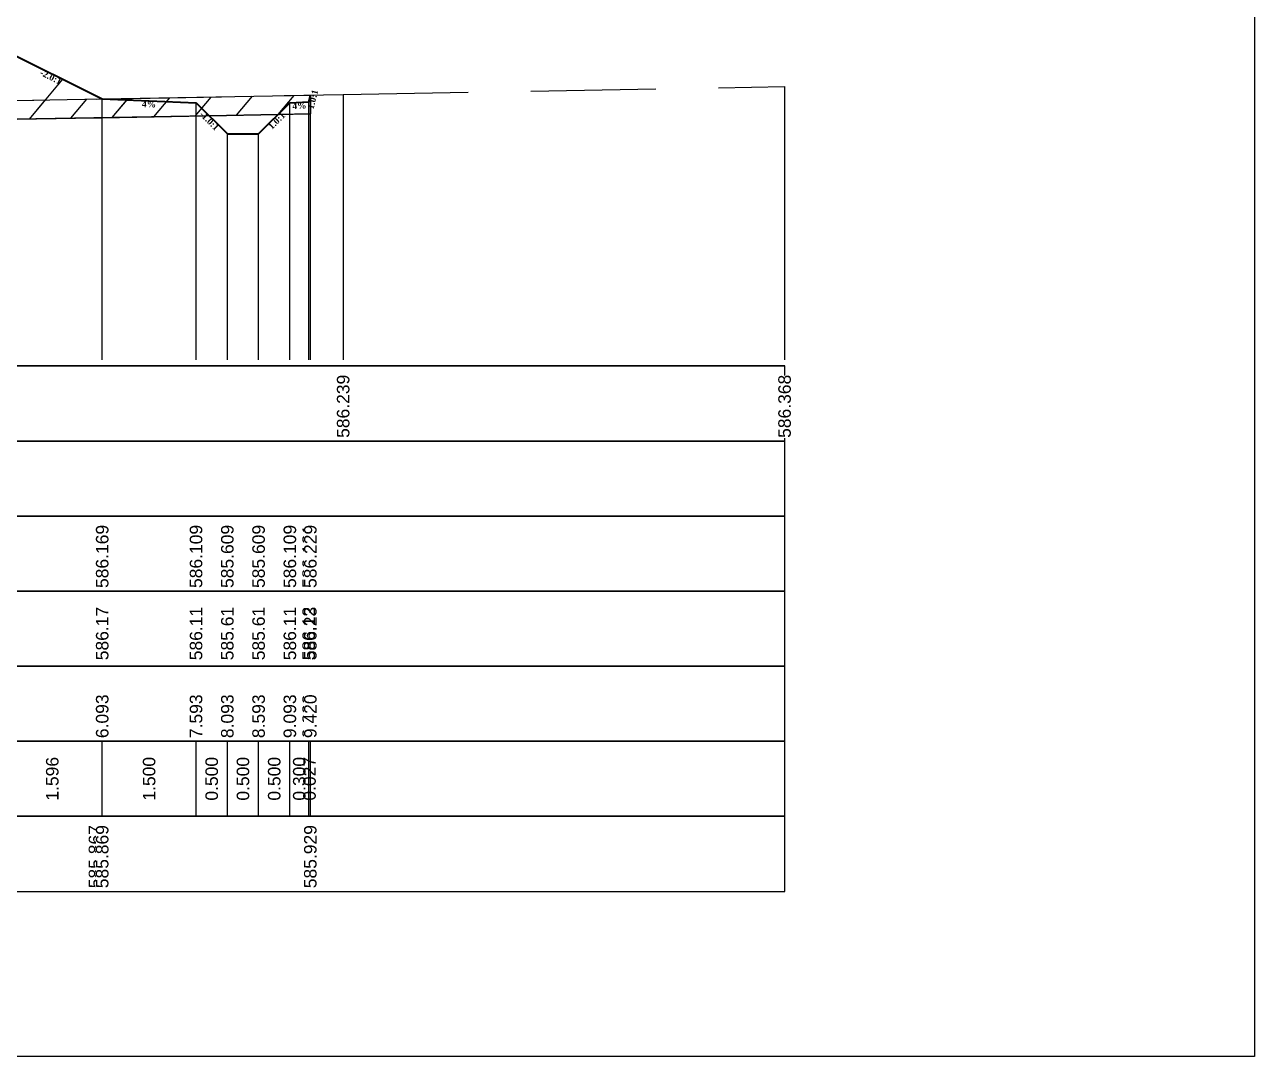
# Model space of a CAD drawing. Header units: millimetres. Extents: x 2762 to 3076, y 916 to 3305.
# Drawn here: x 2979.56 to 2999.21, y 1603.65 to 1620.14 of the extents above; entities that cross this region are included whole.
import ezdxf

# ---------------------------------------------------------------- set-up
doc = ezdxf.new("R2010")
doc.units = ezdxf.units.MM
doc.header["$LTSCALE"] = 2
doc.linetypes.add('CACHE', pattern=[9.525, 6.35, -3.175])
doc.linetypes.add('DASHED', pattern=[0.75, 0.5, -0.25])
doc.layers.add('C-ROAD-CORR', color=5, linetype='Continuous')
doc.layers.add('C-ROAD-SCTN', color=7, linetype='Continuous')
doc.styles.add('C3D_Etiquette', font='romans.shx')
doc.styles.add('C3D_Profil_Travers', font='romans.shx')

msp = doc.modelspace()

# ---------------------------------------------------------------- hatches: boundary and pattern name
at = {"linetype": 'Continuous', "lineweight": -3}
h = msp.add_hatch(dxfattribs=at)
h.set_pattern_fill('_U', color=3, angle=50, style=0, pattern_type=0)
h.set_pattern_definition([(50, (2983.608, 1618.704), (-0.766044, 0.64279), [])])
h.paths.add_polyline_path([(2983.608, 1618.704), (2983.797, 1618.893), (2984.097, 1618.905), (2984.124, 1619.013), (2984.124, 1618.713)])
h.paths.add_polyline_path([(2965.527, 1618.448), (2965.785, 1618.706), (2967.285, 1618.766), (2968.808, 1619.527), (2976.805, 1619.847), (2979.201, 1619.751), (2980.797, 1618.953), (2982.297, 1618.893), (2982.506, 1618.684), (2974.21, 1618.534)])
h.paths.add_polyline_path([(2963.981, 1618.433), (2963.981, 1618.733), (2963.985, 1618.718), (2964.285, 1618.706), (2964.552, 1618.439)])
h = msp.add_hatch(dxfattribs=at)
h.set_pattern_fill('_U', color=150, scale=0.5, angle=50, style=0, pattern_type=0)
h.set_pattern_definition([(50, (2983.60803, 1618.70395), (-0.383022, 0.321394), [])])
h.paths.add_polyline_path([(2983.608, 1618.704), (2983.797, 1618.893), (2984.097, 1618.905), (2984.124, 1619.013), (2984.124, 1618.713)])
h.paths.add_polyline_path([(2980.797, 1618.953), (2984.124, 1619.013), (2984.097, 1618.905), (2983.797, 1618.893), (2983.608, 1618.704), (2982.506, 1618.684), (2982.297, 1618.893)])
h.paths.add_polyline_path([(2965.527, 1618.448), (2965.785, 1618.706), (2967.285, 1618.766), (2974.21, 1618.834), (2980.797, 1618.953), (2982.297, 1618.893), (2982.506, 1618.684), (2974.21, 1618.534)])
h.paths.add_polyline_path([(2963.981, 1618.733), (2967.285, 1618.766), (2965.785, 1618.706), (2965.527, 1618.448), (2964.552, 1618.439), (2964.285, 1618.706), (2963.985, 1618.718)])
h.paths.add_polyline_path([(2963.981, 1618.433), (2963.981, 1618.733), (2963.985, 1618.718), (2964.285, 1618.706), (2964.552, 1618.439)])
h = msp.add_hatch(dxfattribs=at)
h.set_pattern_fill('_U', color=1, angle=50, style=0, pattern_type=0)
h.set_pattern_definition([(50, (2982.5065, 1618.6841), (-0.766044, 0.64279), [])])
h.paths.add_polyline_path([(2982.506, 1618.684), (2983.608, 1618.704), (2983.297, 1618.393), (2982.797, 1618.393)])
h.paths.add_polyline_path([(2964.552, 1618.439), (2965.527, 1618.448), (2965.285, 1618.206), (2964.785, 1618.206)])

# ---------------------------------------------------------------- linework, layer by layer
at = {"color": 253, "linetype": 'Continuous', "lineweight": -3}
for p, q in [((2979.201, 1619.751), (2980.797, 1618.953)), ((2980.797, 1618.953), (2984.124, 1619.013)), ((2984.097, 1618.905), (2984.124, 1619.013)), ((2984.124, 1619.013), (2984.097, 1618.905)), ((2984.097, 1618.905), (2984.124, 1619.013)), ((2984.124, 1619.013), (2984.124, 1618.713)), ((2984.124, 1619.013), (2984.124, 1618.713)), ((2974.21, 1618.834), (2980.797, 1618.953)), ((2982.297, 1618.893), (2980.797, 1618.953)), ((2980.797, 1618.953), (2982.297, 1618.893)), ((2980.797, 1618.953), (2982.297, 1618.893)), ((2982.506, 1618.684), (2982.297, 1618.893)), ((2982.297, 1618.893), (2982.506, 1618.684)), ((2982.297, 1618.893), (2982.506, 1618.684)), ((2983.608, 1618.704), (2983.797, 1618.893)), ((2983.797, 1618.893), (2983.608, 1618.704)), ((2983.608, 1618.704), (2983.797, 1618.893)), ((2983.797, 1618.893), (2984.097, 1618.905)), ((2984.097, 1618.905), (2983.797, 1618.893)), ((2983.797, 1618.893), (2984.097, 1618.905)), ((2982.506, 1618.684), (2974.21, 1618.534)), ((2982.506, 1618.684), (2974.21, 1618.534)), ((2983.608, 1618.704), (2982.506, 1618.684)), ((2982.506, 1618.684), (2983.608, 1618.704)), ((2982.797, 1618.393), (2982.506, 1618.684)), ((2983.608, 1618.704), (2983.297, 1618.393)), ((2984.124, 1618.713), (2983.608, 1618.704)), ((2984.124, 1618.713), (2983.608, 1618.704)), ((2983.297, 1618.393), (2982.797, 1618.393))]:
    msp.add_line(p, q, dxfattribs=at)
at = {"color": 105, "linetype": 'DASHED', "lineweight": -3, "ltscale": 2}
for p, q in [((2974.705, 1618.843), (2984.649, 1619.023)), ((2984.649, 1619.023), (2991.705, 1619.152))]:
    msp.add_line(p, q, dxfattribs=at)
at = {"color": 8, "linetype": 'CACHE', "lineweight": -3}
for p, q in [((2984.124, 1614.784), (2984.124, 1619.013)), ((2980.797, 1614.784), (2980.797, 1618.953)), ((2982.297, 1614.784), (2982.297, 1618.893)), ((2983.797, 1614.784), (2983.797, 1618.893)), ((2984.097, 1614.784), (2984.097, 1618.905)), ((2982.797, 1614.784), (2982.797, 1618.393)), ((2983.297, 1614.784), (2983.297, 1618.393))]:
    msp.add_line(p, q, dxfattribs=at)
at = {"color": 98, "linetype": 'CACHE', "lineweight": -3}
for p, q in [((2984.649, 1619.023), (2984.649, 1614.784)), ((2991.705, 1619.152), (2991.705, 1614.784))]:
    msp.add_line(p, q, dxfattribs=at)
at = {"color": 6, "linetype": 'Continuous', "lineweight": -3}
for p, q in [((2974.705, 1618.543), (2980.681, 1618.651)), ((2980.681, 1618.651), (2980.797, 1618.653)), ((2980.797, 1618.653), (2984.124, 1618.713))]:
    msp.add_line(p, q, dxfattribs=at)
at = {"color": 7, "linetype": 'Continuous', "lineweight": -3}
for p, q in [((2957.704, 1614.684), (2991.706, 1614.684)), ((2980.797, 1607.484), (2980.797, 1608.684)), ((2980.797, 1607.484), (2980.797, 1608.684)), ((2982.297, 1607.484), (2982.297, 1608.684)), ((2982.297, 1607.484), (2982.297, 1608.684)), ((2982.797, 1607.484), (2982.797, 1608.684)), ((2982.797, 1607.484), (2982.797, 1608.684)), ((2983.297, 1607.484), (2983.297, 1608.684)), ((2983.297, 1607.484), (2983.297, 1608.684)), ((2983.797, 1607.484), (2983.797, 1608.684)), ((2983.797, 1607.484), (2983.797, 1608.684)), ((2984.097, 1607.484), (2984.097, 1608.684)), ((2984.097, 1607.484), (2984.097, 1608.684)), ((2984.124, 1607.484), (2984.124, 1608.684))]:
    msp.add_line(p, q, dxfattribs=at)
for points in [[(2957.704, 1613.484), (2991.706, 1613.484), (2991.706, 1614.684), (2957.704, 1614.684)], [(2957.704, 1612.284), (2991.706, 1612.284), (2991.706, 1613.484), (2957.704, 1613.484)], [(2957.704, 1611.084), (2991.706, 1611.084), (2991.706, 1612.284), (2957.704, 1612.284)], [(2957.704, 1609.884), (2991.706, 1609.884), (2991.706, 1611.084), (2957.704, 1611.084)], [(2957.704, 1608.684), (2991.706, 1608.684), (2991.706, 1609.884), (2957.704, 1609.884)], [(2957.704, 1607.484), (2991.706, 1607.484), (2991.706, 1608.684), (2957.704, 1608.684)], [(2957.704, 1606.284), (2991.706, 1606.284), (2991.706, 1607.484), (2957.704, 1607.484)]]:
    msp.add_3dface(points, dxfattribs=at)
at = {"layer": 'C-ROAD-CORR', "color": 1, "linetype": 'Continuous', "lineweight": 40}
for p, q in [((2979.201, 1619.751), (2980.797, 1618.953)), ((2984.097, 1618.905), (2984.124, 1619.013)), ((2980.797, 1618.953), (2982.297, 1618.893)), ((2982.297, 1618.893), (2982.797, 1618.393)), ((2983.297, 1618.393), (2983.797, 1618.893)), ((2983.797, 1618.893), (2984.097, 1618.905)), ((2982.797, 1618.393), (2983.297, 1618.393))]:
    msp.add_line(p, q, dxfattribs=at)
at = {"layer": 'C-ROAD-CORR', "color": 1, "linetype": 'Continuous', "lineweight": -3}
for p, q in [((2982.297, 1618.893), (2982.797, 1618.393)), ((2983.297, 1618.393), (2983.797, 1618.893))]:
    msp.add_line(p, q, dxfattribs=at)
at = {"layer": 'C-ROAD-SCTN', "color": 154, "linetype": 'Continuous', "lineweight": -3}
for p, q in [((2979.201, 1619.751), (2980.797, 1618.953)), ((2984.097, 1618.905), (2984.124, 1619.013)), ((2980.797, 1618.953), (2982.297, 1618.893)), ((2982.297, 1618.893), (2982.797, 1618.393)), ((2983.297, 1618.393), (2983.797, 1618.893)), ((2983.797, 1618.893), (2984.097, 1618.905)), ((2982.797, 1618.393), (2983.297, 1618.393))]:
    msp.add_line(p, q, dxfattribs=at)
at = {"layer": 'C-ROAD-SCTN', "color": 1, "linetype": 'Continuous', "lineweight": -3}
for p, q in [((2979.201, 1619.751), (2980.797, 1618.953)), ((2984.097, 1618.905), (2984.124, 1619.013)), ((2980.797, 1618.953), (2982.297, 1618.893)), ((2982.297, 1618.893), (2982.797, 1618.393)), ((2983.297, 1618.393), (2983.797, 1618.893)), ((2983.797, 1618.893), (2984.097, 1618.905)), ((2982.797, 1618.393), (2983.297, 1618.393))]:
    msp.add_line(p, q, dxfattribs=at)

# ---------------------------------------------------------------- texts
at = {"color": 7, "linetype": 'Continuous', "lineweight": -3, "char_height": 0.1, "attachment_point": 2, "style": 'C3D_Etiquette'}
for s, insert, width, rotation in [('{\\fTimes New Roman|b1|i0|c0|p18;-2.0:1}', (2979.998, 1619.349), 0.34598, 333.4349), ('{\\fTimes New Roman|b1|i0|c0|p18;1.0:1}', (2984.115, 1618.958), 0.29446, 75.9638), ('{\\fTimes New Roman|b1|i0|c0|p18;4%}', (2981.547, 1618.919), 0.42071, 357.7094), ('{\\fTimes New Roman|b1|i0|c0|p18;4%}', (2983.947, 1618.895), 0.37094, 2.2906), ('{\\fTimes New Roman|b1|i0|c0|p18;-1.0:1}', (2982.544, 1618.64), 0.34598, 315), ('{\\fTimes New Roman|b1|i0|c0|p18;1.0:1}', (2983.55, 1618.64), 0.29001, 45)]:
    msp.add_mtext(s, dxfattribs=dict(at, insert=insert, width=width, rotation=rotation))
at = {"color": 7, "linetype": 'Continuous', "lineweight": -3, "char_height": 0.2, "rotation": 90, "style": 'C3D_Profil_Travers'}
for s, insert, attachment_point in [('{\\fArial|b0|i0|c0|p34;586.17}', (2980.797, 1609.979), 4), ('{\\fArial|b0|i0|c0|p34;586.11}', (2982.297, 1609.979), 4), ('{\\fArial|b0|i0|c0|p34;585.61}', (2982.797, 1609.979), 4), ('{\\fArial|b0|i0|c0|p34;585.61}', (2983.297, 1609.979), 4), ('{\\fArial|b0|i0|c0|p34;586.11}', (2983.797, 1609.979), 4), ('{\\fArial|b0|i0|c0|p34;586.12}', (2984.097, 1609.979), 4), ('{\\fArial|b0|i0|c0|p34;586.23}', (2984.124, 1609.979), 4), ('{\\fArial|b0|i0|c0|p34;1.596}', (2979.999, 1608.084), 5), ('{\\fArial|b0|i0|c0|p34;1.500}', (2981.547, 1608.084), 5), ('{\\fArial|b0|i0|c0|p34;0.500}', (2982.547, 1608.084), 5), ('{\\fArial|b0|i0|c0|p34;0.500}', (2983.047, 1608.084), 5), ('{\\fArial|b0|i0|c0|p34;0.500}', (2983.547, 1608.084), 5), ('{\\fArial|b0|i0|c0|p34;0.300}', (2983.947, 1608.084), 5), ('{\\fArial|b0|i0|c0|p34;0.027}', (2984.111, 1608.084), 5)]:
    msp.add_mtext(s, dxfattribs=dict(at, insert=insert, attachment_point=attachment_point))

# ---------------------------------------------------------------- next in the draw order: texts
at = {"color": 7, "linetype": 'Continuous', "lineweight": -3, "char_height": 0.2, "attachment_point": 4, "rotation": 90, "style": 'C3D_Profil_Travers', "bg_fill": 3, "box_fill_scale": 1.000375, "bg_fill_color": 256, "bg_fill_true_color": 13158600, "bg_fill_transparency": 0}
for s, insert, width in [('{\\fArial|b0|i0|c0|p34;586.239}', (2984.649, 1613.534), 0.99595), ('{\\fArial|b0|i0|c0|p34;586.368}', (2991.705, 1613.534), 0.99595), ('{\\fArial|b0|i0|c0|p34;586.169}', (2980.797, 1611.134), 0.99595), ('{\\fArial|b0|i0|c0|p34;586.109}', (2982.297, 1611.134), 0.99595), ('{\\fArial|b0|i0|c0|p34;585.609}', (2982.797, 1611.134), 0.99595), ('{\\fArial|b0|i0|c0|p34;585.609}', (2983.297, 1611.134), 0.99595), ('{\\fArial|b0|i0|c0|p34;586.109}', (2983.797, 1611.134), 0.99595), ('{\\fArial|b0|i0|c0|p34;\\C256;6.093}', (2980.797, 1608.734), 0.68275), ('{\\fArial|b0|i0|c0|p34;\\C256;7.593}', (2982.297, 1608.734), 0.67999), ('{\\fArial|b0|i0|c0|p34;\\C256;8.093}', (2982.797, 1608.734), 0.68192), ('{\\fArial|b0|i0|c0|p34;\\C256;8.593}', (2983.297, 1608.734), 0.68192), ('{\\fArial|b0|i0|c0|p34;\\C256;9.093}', (2983.797, 1608.734), 0.68165), ('{\\fArial|b0|i0|c0|p34;585.867}', (2980.681, 1606.334), 0.99553), ('{\\fArial|b0|i0|c0|p34;585.929}', (2984.124, 1606.334), 0.99595)]:
    msp.add_mtext(s, dxfattribs=dict(at, insert=insert, width=width))

# ---------------------------------------------------------------- next in the draw order: texts
for s, insert, width in [('{\\fArial|b0|i0|c0|p34;586.121}', (2984.097, 1611.134), 0.95654), ('{\\fArial|b0|i0|c0|p34;\\C256;9.393}', (2984.097, 1608.734), 0.68165), ('{\\fArial|b0|i0|c0|p34;585.869}', (2980.797, 1606.334), 0.99595)]:
    msp.add_mtext(s, dxfattribs=dict(at, insert=insert, width=width))

# ---------------------------------------------------------------- next in the draw order: texts
for s, insert, width in [('{\\fArial|b0|i0|c0|p34;586.229}', (2984.124, 1611.134), 0.99595), ('{\\fArial|b0|i0|c0|p34;\\C256;9.420}', (2984.124, 1608.734), 0.68096)]:
    msp.add_mtext(s, dxfattribs=dict(at, insert=insert, width=width))

# ---------------------------------------------------------------- next in the draw order: linework, layer by layer
msp.add_lwpolyline([(2950.215, 1633.145), (2999.215, 1633.145), (2999.215, 1603.645), (2950.215, 1603.645)], close=True)

doc.saveas('drawing.dxf')
